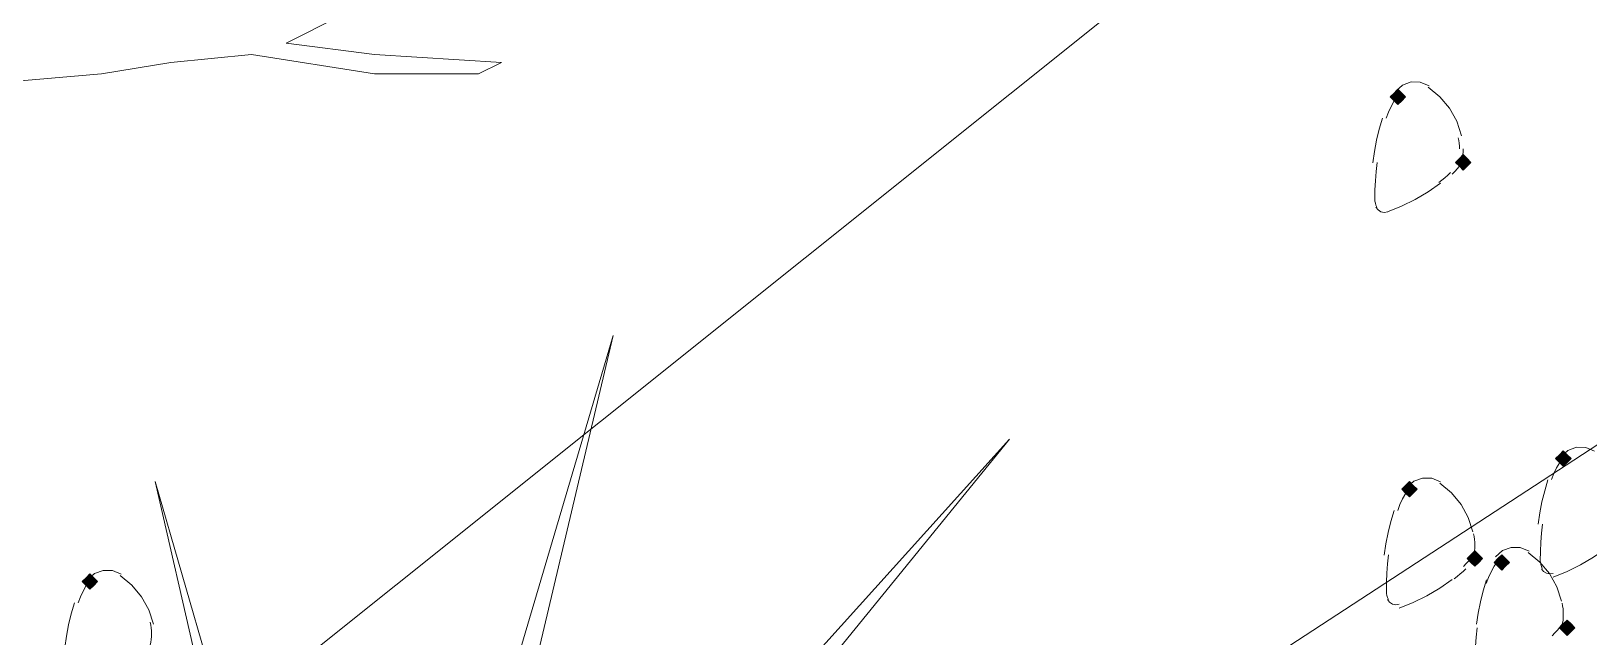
# Model space of a CAD drawing. Header units: millimetres. Extents: x 0 to 420, y 0 to 297.
# Drawn here: x 100.47 to 109.04, y 86.88 to 90.21 of the extents above; entities that cross this region are included whole.
import ezdxf

# ---------------------------------------------------------------- set-up
doc = ezdxf.new("R2010")
doc.units = ezdxf.units.MM

msp = doc.modelspace()

# ---------------------------------------------------------------- hatches: boundary and pattern name
for points in [[(107.9923, 89.8948), (107.9712, 89.8737), (107.95, 89.8525), (107.9712, 89.8313), (107.9923, 89.8102), (108.0135, 89.8313), (108.0347, 89.8525), (108.0135, 89.8737), (107.9923, 89.8948)], [(108.3522, 89.535), (108.331, 89.5138), (108.3098, 89.4927), (108.331, 89.4715), (108.3522, 89.4503), (108.3733, 89.4715), (108.3945, 89.4927), (108.3733, 89.5138), (108.3522, 89.535)], [(108.9025, 87.9052), (108.8813, 87.884), (108.8602, 87.8628), (108.8813, 87.8417), (108.9025, 87.8205), (108.9237, 87.8417), (108.9448, 87.8628), (108.9237, 87.884), (108.9025, 87.9052)], [(108.0559, 87.7358), (108.0347, 87.7147), (108.0135, 87.6935), (108.0347, 87.6723), (108.0559, 87.6512), (108.077, 87.6723), (108.0982, 87.6935), (108.077, 87.7147), (108.0559, 87.7358)], [(108.4157, 87.3548), (108.3945, 87.3337), (108.3733, 87.3125), (108.3945, 87.2913), (108.4157, 87.2702), (108.4368, 87.2913), (108.458, 87.3125), (108.4368, 87.3337), (108.4157, 87.3548)], [(108.5638, 87.3337), (108.5427, 87.3125), (108.5215, 87.2913), (108.5427, 87.2702), (108.5638, 87.249), (108.585, 87.2702), (108.6062, 87.2913), (108.585, 87.3125), (108.5638, 87.3337)], [(100.7957, 87.2278), (100.7745, 87.2067), (100.7533, 87.1855), (100.7745, 87.1643), (100.7957, 87.1432), (100.8168, 87.1643), (100.838, 87.1855), (100.8168, 87.2067), (100.7957, 87.2278)], [(108.9237, 86.9738), (108.9025, 86.9527), (108.8813, 86.9315), (108.9025, 86.9103), (108.9237, 86.8892), (108.9448, 86.9103), (108.966, 86.9315), (108.9448, 86.9527), (108.9237, 86.9738)]]:
    msp.add_hatch(color=7).paths.add_polyline_path(points)

# ---------------------------------------------------------------- linework, layer by layer
at = {"lineweight": 13}
for points in [[(96.8375, 82.6558), (113.7497, 96.1813)], [(99.0812, 81.407), (113.7073, 90.9532)], [(102.1715, 90.297), (101.8752, 90.1488), (102.362, 90.0853), (103.0605, 90.043), (102.9335, 89.9795), (102.362, 89.9795), (101.6847, 90.0853), (101.2402, 90.043), (100.8592, 89.9795), (100.3723, 89.9372), (99.5892, 89.8313), (99.06, 89.6832), (98.6155, 89.5773), (98.2345, 89.4292), (98.1287, 89.2387), (97.9382, 88.9635), (97.7265, 88.6672), (97.536, 88.3708), (97.4937, 87.884)], [(108.1639, 89.9141), (108.1156, 89.9343), (108.065, 89.9353), (108.0174, 89.9179), (107.9783, 89.8831)], [(108.3419, 89.6394), (108.3162, 89.7185), (108.2763, 89.7907), (108.2235, 89.854), (108.159, 89.9066)], [(107.9925, 89.8598), (107.9725, 89.8311), (107.9549, 89.8008), (107.94, 89.7692), (107.9278, 89.7364)], [(107.9077, 89.7355), (107.8897, 89.6753), (107.8747, 89.6144), (107.8627, 89.5528), (107.8536, 89.4907)], [(108.331, 89.5668), (108.3306, 89.5823), (108.3293, 89.5978), (108.3272, 89.6132), (108.3243, 89.6285)], [(108.3454, 89.5024), (108.3483, 89.5184), (108.3505, 89.5344), (108.3517, 89.5506), (108.3522, 89.5668)], [(107.8774, 89.4917), (107.8722, 89.4418), (107.8684, 89.3918), (107.8661, 89.3417), (107.8653, 89.2916)], [(108.2901, 89.4277), (108.3051, 89.4432), (108.3196, 89.4592), (108.3335, 89.4757), (108.3469, 89.4926)], [(108.2179, 89.3813), (108.2345, 89.3943), (108.2506, 89.4078), (108.2662, 89.4219), (108.2813, 89.4365)], [(107.9359, 89.2201), (108.013, 89.2512), (108.0875, 89.288), (108.159, 89.3303), (108.2273, 89.3779)], [(107.8653, 89.2916), (107.8661, 89.28), (107.8682, 89.2685), (107.8717, 89.2575), (107.8765, 89.2469)], [(107.8715, 89.2456), (107.8834, 89.2306), (107.8992, 89.221), (107.9174, 89.2175), (107.9362, 89.2207)], [(101.7059, 84.6455), (103.1452, 86.2965), (103.6743, 88.5402)], [(101.727, 84.8148), (103.0182, 86.3177), (103.6743, 88.5402)], [(103.4203, 84.1375), (104.2882, 86.233), (105.8545, 87.9687)], [(103.6108, 84.2857), (104.3728, 86.1483), (105.8545, 87.9687)], [(108.9027, 87.8701), (108.8826, 87.8414), (108.8651, 87.8112), (108.8502, 87.7796), (108.838, 87.7468)], [(109.0741, 87.9032), (109.0258, 87.9235), (108.9752, 87.9245), (108.9276, 87.9071), (108.8885, 87.8723)], [(101.0073, 82.296), (101.5577, 83.8835), (101.6212, 85.7038), (101.1555, 87.7358)], [(101.7482, 85.6827), (101.1555, 87.7358)], [(108.056, 87.7008), (108.036, 87.6721), (108.0184, 87.6418), (108.0035, 87.6102), (107.9913, 87.5774)], [(108.2274, 87.7339), (108.1791, 87.7541), (108.1285, 87.7551), (108.0809, 87.7378), (108.0418, 87.703)], [(108.4054, 87.4592), (108.3797, 87.5383), (108.3398, 87.6105), (108.287, 87.6739), (108.2225, 87.7264)], [(108.8178, 87.7458), (108.7999, 87.6856), (108.7849, 87.6247), (108.7729, 87.5631), (108.7638, 87.501)], [(107.9712, 87.5765), (107.9532, 87.5163), (107.9382, 87.4554), (107.9262, 87.3938), (107.9171, 87.3317)], [(108.4157, 87.3866), (108.4152, 87.4021), (108.414, 87.4176), (108.4119, 87.4331), (108.4089, 87.4483)], [(108.7876, 87.502), (108.7823, 87.4521), (108.7785, 87.4021), (108.7763, 87.3521), (108.7755, 87.3019)], [(108.4089, 87.3223), (108.4118, 87.3382), (108.414, 87.3543), (108.4152, 87.3704), (108.4157, 87.3866)], [(108.7142, 87.3529), (108.666, 87.3731), (108.6153, 87.3741), (108.5677, 87.3568), (108.5286, 87.322)], [(108.8923, 87.0782), (108.8666, 87.1573), (108.8266, 87.2295), (108.7738, 87.2929), (108.7093, 87.3454)], [(108.8461, 87.2092), (108.9232, 87.2404), (108.9977, 87.2772), (109.0692, 87.3195), (109.1375, 87.367)], [(107.9409, 87.3327), (107.9356, 87.2828), (107.9319, 87.2328), (107.9296, 87.1827), (107.9288, 87.1326)], [(108.3025, 87.2012), (108.3191, 87.2141), (108.3352, 87.2277), (108.3508, 87.2417), (108.366, 87.2563)], [(108.3536, 87.2687), (108.3686, 87.2843), (108.3831, 87.3002), (108.397, 87.3167), (108.4104, 87.3336)], [(108.5429, 87.2986), (108.5228, 87.2699), (108.5053, 87.2397), (108.4904, 87.2081), (108.4781, 87.1753)], [(108.7755, 87.3019), (108.7762, 87.2903), (108.7784, 87.2789), (108.7818, 87.2678), (108.7867, 87.2572)], [(108.7817, 87.2559), (108.7935, 87.2409), (108.8094, 87.2314), (108.8276, 87.2278), (108.8464, 87.231)], [(100.7959, 87.1928), (100.7758, 87.1641), (100.7583, 87.1338), (100.7433, 87.1022), (100.7311, 87.0694)], [(100.9672, 87.2259), (100.919, 87.2461), (100.8683, 87.2471), (100.8207, 87.2298), (100.7816, 87.195)], [(101.1452, 86.9512), (101.1196, 87.0303), (101.0796, 87.1025), (101.0268, 87.1659), (100.9623, 87.2184)], [(107.9994, 87.0399), (108.0765, 87.0711), (108.151, 87.1079), (108.2225, 87.1501), (108.2908, 87.1977)], [(108.4792, 87.1955), (108.4612, 87.1353), (108.4462, 87.0744), (108.4342, 87.0128), (108.4251, 86.9507)], [(107.9288, 87.1326), (107.9296, 87.121), (107.9317, 87.1095), (107.9352, 87.0985), (107.94, 87.0879)], [(107.935, 87.0866), (107.9469, 87.0716), (107.9627, 87.062), (107.9809, 87.0585), (107.9997, 87.0617)], [(100.711, 87.0685), (100.6931, 87.0083), (100.6781, 86.9474), (100.666, 86.8858), (100.657, 86.8237)], [(108.8957, 86.9413), (108.8987, 86.9572), (108.9008, 86.9732), (108.9021, 86.9894), (108.9025, 87.0056)], [(108.9025, 87.0056), (108.9021, 87.0211), (108.9008, 87.0366), (108.8987, 87.0521), (108.8958, 87.0673)], [(101.1343, 86.8998), (101.1339, 86.9153), (101.1326, 86.9308), (101.1305, 86.9462), (101.1276, 86.9615)], [(108.4278, 86.9305), (108.4225, 86.8806), (108.4187, 86.8306), (108.4164, 86.7806), (108.4157, 86.7304)], [(108.8404, 86.8878), (108.8554, 86.9033), (108.8699, 86.9192), (108.8838, 86.9357), (108.8972, 86.9527)], [(101.1275, 86.8354), (101.1305, 86.8514), (101.1326, 86.8674), (101.1339, 86.8835), (101.1343, 86.8998)]]:
    msp.add_lwpolyline(points, dxfattribs=at)
at = {"lineweight": 0}
for points in [[(107.9923, 89.8948), (107.9712, 89.8737), (107.95, 89.8525), (107.9712, 89.8313), (107.9923, 89.8102), (108.0135, 89.8313), (108.0347, 89.8525), (108.0135, 89.8737)], [(108.3522, 89.535), (108.331, 89.5138), (108.3098, 89.4927), (108.331, 89.4715), (108.3522, 89.4503), (108.3733, 89.4715), (108.3945, 89.4927), (108.3733, 89.5138)], [(108.9025, 87.9052), (108.8813, 87.884), (108.8602, 87.8628), (108.8813, 87.8417), (108.9025, 87.8205), (108.9237, 87.8417), (108.9448, 87.8628), (108.9237, 87.884)], [(108.0559, 87.7358), (108.0347, 87.7147), (108.0135, 87.6935), (108.0347, 87.6723), (108.0559, 87.6512), (108.077, 87.6723), (108.0982, 87.6935), (108.077, 87.7147)], [(108.4157, 87.3548), (108.3945, 87.3337), (108.3733, 87.3125), (108.3945, 87.2913), (108.4157, 87.2702), (108.4368, 87.2913), (108.458, 87.3125), (108.4368, 87.3337)], [(108.5638, 87.3337), (108.5427, 87.3125), (108.5215, 87.2913), (108.5427, 87.2702), (108.5638, 87.249), (108.585, 87.2702), (108.6062, 87.2913), (108.585, 87.3125)], [(100.7957, 87.2278), (100.7745, 87.2067), (100.7533, 87.1855), (100.7745, 87.1643), (100.7957, 87.1432), (100.8168, 87.1643), (100.838, 87.1855), (100.8168, 87.2067)], [(108.9237, 86.9738), (108.9025, 86.9527), (108.8813, 86.9315), (108.9025, 86.9103), (108.9237, 86.8892), (108.9448, 86.9103), (108.966, 86.9315), (108.9448, 86.9527)]]:
    msp.add_lwpolyline(points, close=True, dxfattribs=at)

doc.saveas('drawing.dxf')
